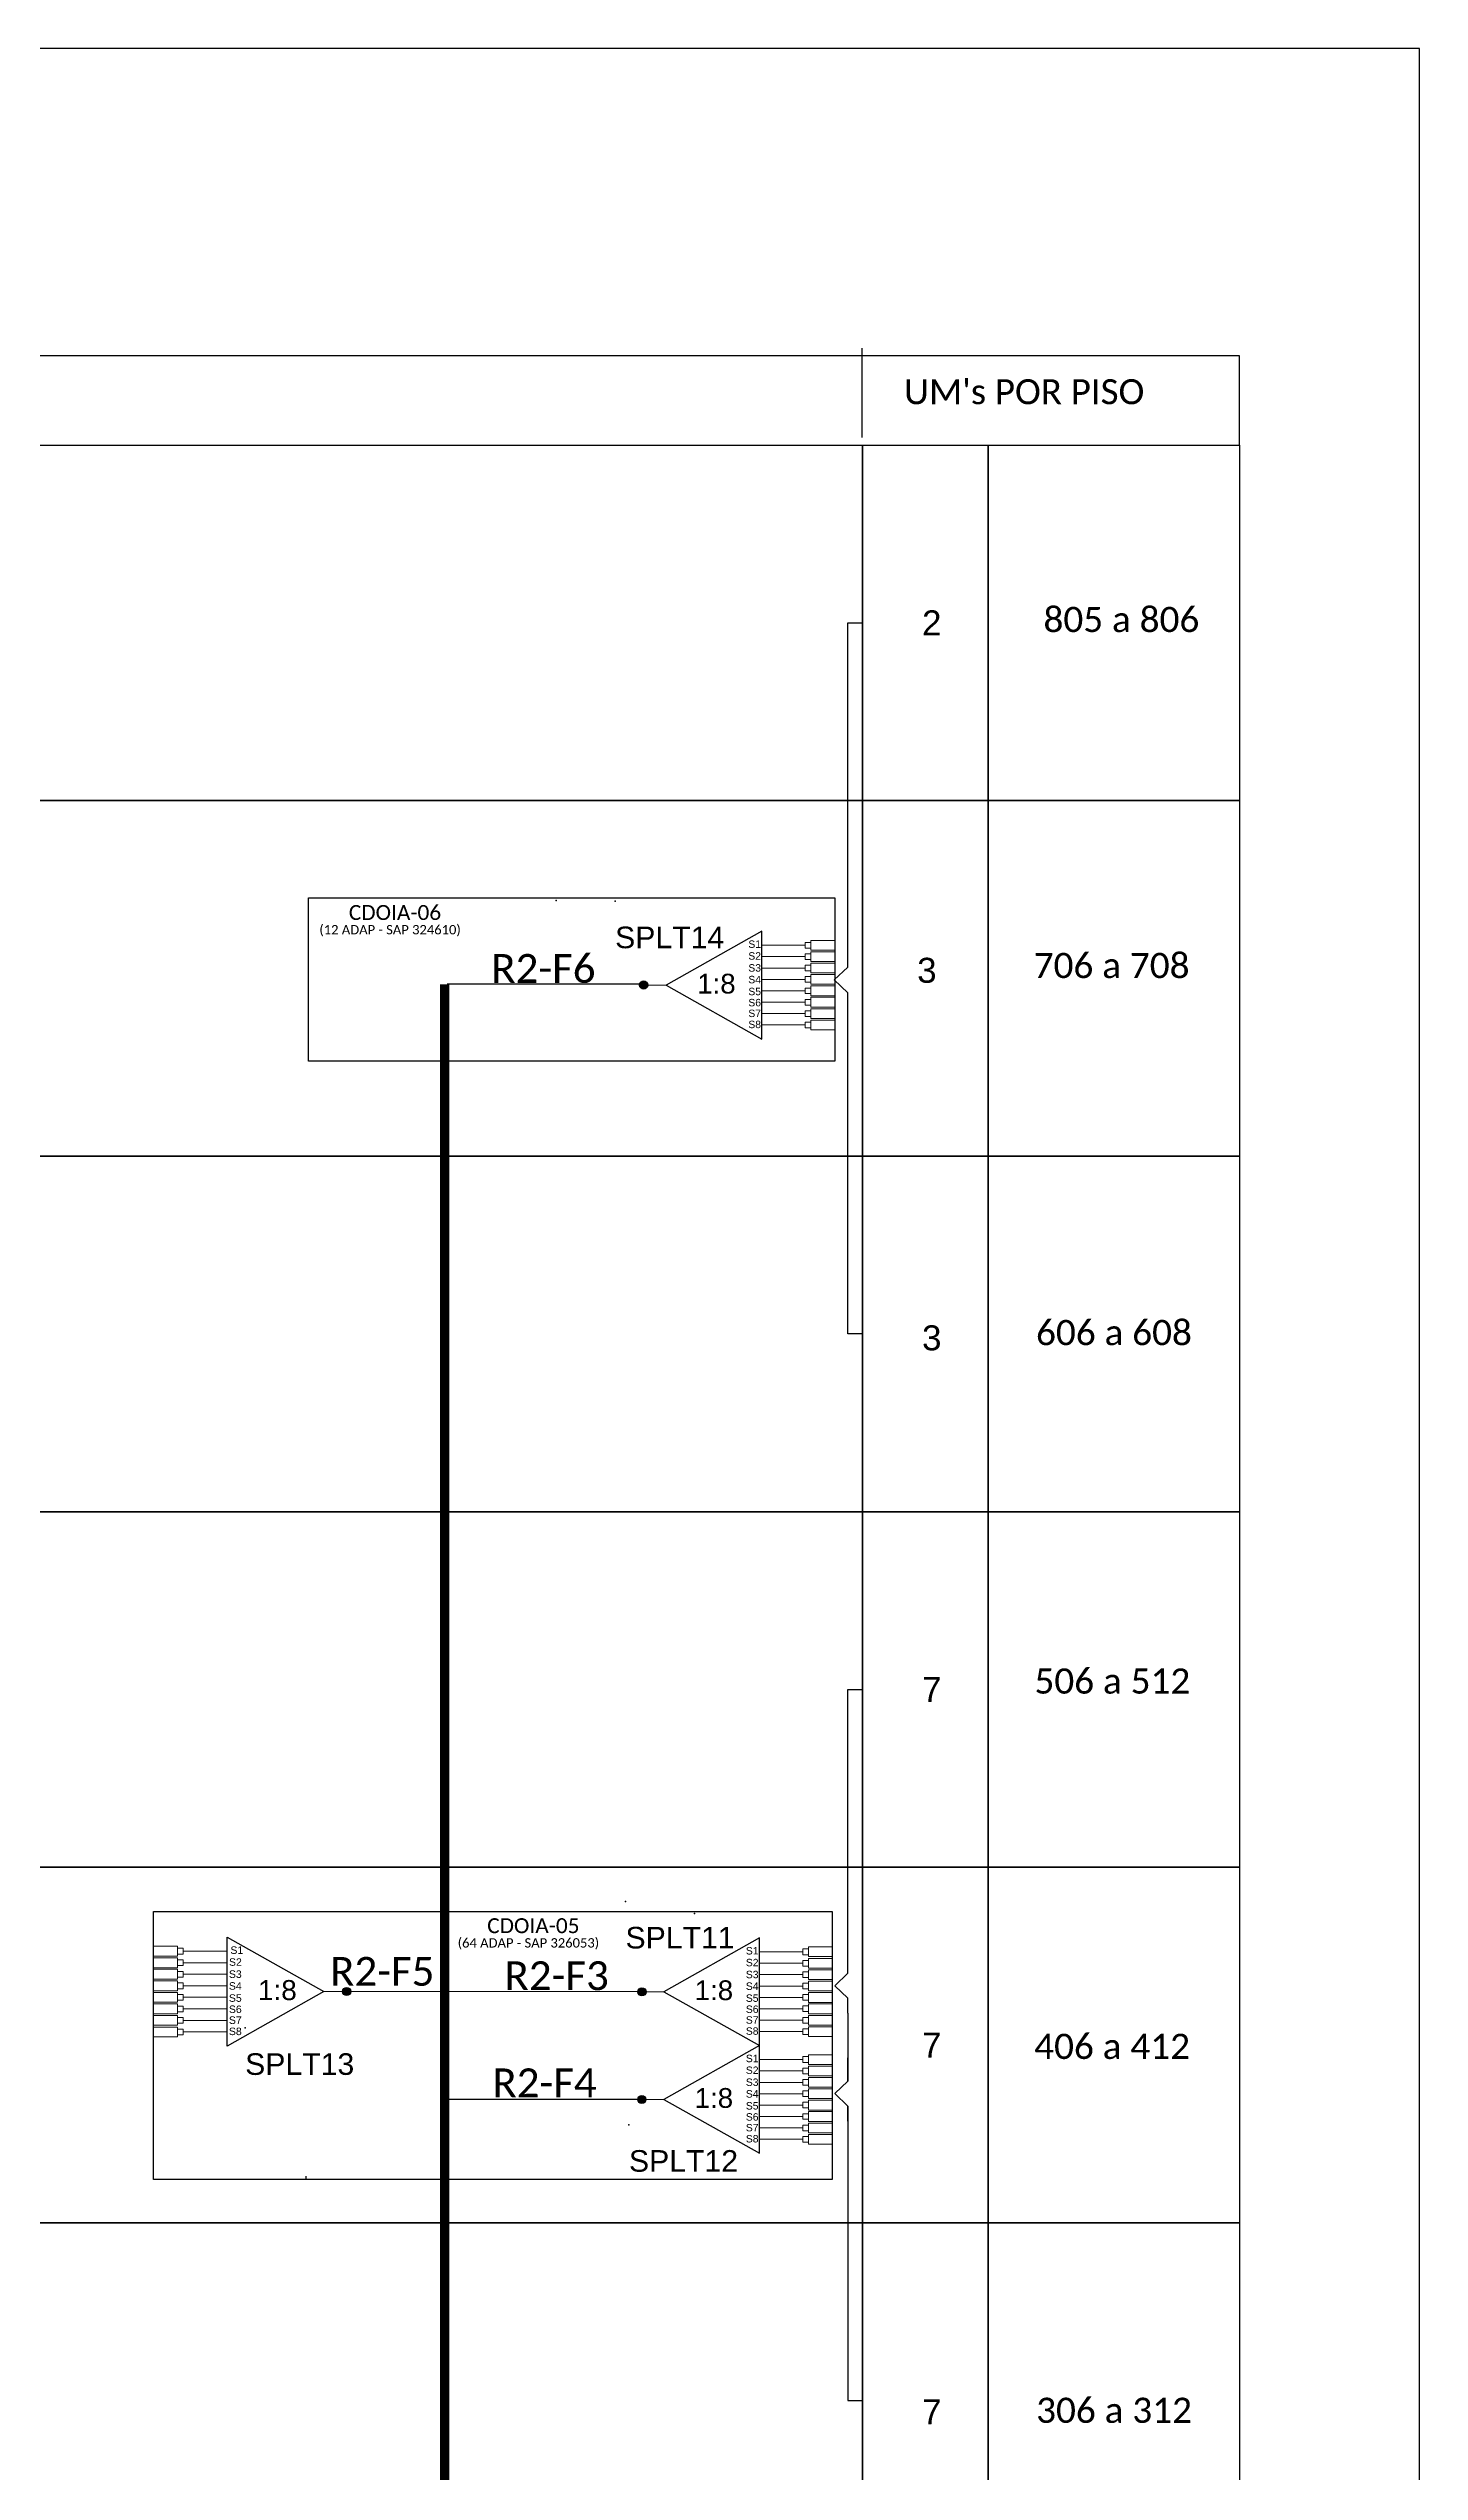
# Model space of a CAD drawing. Header units: metres. Extents: x -0.4 to 58.6, y 1.4 to 43.1.
# Drawn here: x 53.66 to 58.65, y 34.32 to 43.15 of the extents above; entities that cross this region are included whole.
import ezdxf
from ezdxf.enums import TextEntityAlignment as Align

# ---------------------------------------------------------------- set-up
doc = ezdxf.new("R2010")
doc.units = ezdxf.units.M
doc.styles.add('ARIAL', font='arial.ttf')
doc.styles.add('WMF-Calibri0', font='calibri.ttf')

# ---------------------------------------------------------------- blocks, each defined once
blk = doc.blocks.new('SPLT_1-8_SC-APC')
at = {"color": 1}
blk.add_lwpolyline([(-7.37, -2.1), (-17.04, -7.55), (-7.37, -13), (-7.37, -2.1)], dxfattribs=at)
at = {"color": 3, "lineweight": 0}
for points in [[(-2.99, -3.51), (-7.37, -3.51)], [(-7.37, -4.66), (-2.99, -4.66)], [(-2.41, -3.02), (-2.41, -4)], [(-2.41, -3.02), (0, -3.02)], [(-2.41, -4), (0, -4)], [(-2.41, -4.17), (-2.41, -5.16)], [(-2.41, -4.17), (0, -4.17)], [(-7.37, -5.82), (-2.99, -5.82)], [(-7.37, -6.97), (-2.99, -6.97)], [(-2.41, -5.16), (0, -5.16)], [(-2.41, -5.32), (-2.41, -6.31)], [(-2.41, -5.32), (0, -5.32)], [(-2.41, -6.31), (0, -6.31)], [(-2.41, -6.48), (-2.41, -7.46)], [(-2.41, -6.48), (0, -6.48)], [(-7.37, -8.12), (-2.99, -8.12)], [(-7.37, -9.28), (-2.99, -9.28)], [(-2.41, -7.46), (0, -7.46)], [(-2.41, -7.63), (-2.41, -8.62)], [(-2.41, -7.63), (0, -7.63)], [(-2.41, -8.62), (0, -8.62)], [(-2.41, -8.78), (-2.41, -9.77)], [(-2.41, -8.78), (0, -8.78)], [(-2.41, -9.77), (0, -9.77)], [(-7.37, -10.43), (-2.99, -10.43)], [(-7.37, -11.58), (-2.99, -11.58)], [(-2.41, -9.94), (-2.41, -10.92)], [(-2.41, -9.94), (0, -9.94)], [(-2.41, -10.92), (0, -10.92)], [(-2.41, -11.09), (-2.41, -12.08)], [(-2.41, -11.09), (0, -11.09)], [(-2.41, -12.08), (0, -12.08)]]:
    blk.add_lwpolyline(points, dxfattribs=at)
for points in [[(-2.99, -3.22), (-2.41, -3.22), (-2.41, -3.8), (-2.99, -3.8)], [(-2.99, -4.38), (-2.41, -4.38), (-2.41, -4.95), (-2.99, -4.95)], [(-2.99, -5.53), (-2.41, -5.53), (-2.41, -6.1), (-2.99, -6.1)], [(-2.99, -6.68), (-2.41, -6.68), (-2.41, -7.26), (-2.99, -7.26)], [(-2.99, -7.84), (-2.41, -7.84), (-2.41, -8.41), (-2.99, -8.41)], [(-2.99, -8.99), (-2.41, -8.99), (-2.41, -9.56), (-2.99, -9.56)], [(-2.99, -10.14), (-2.41, -10.14), (-2.41, -10.72), (-2.99, -10.72)], [(-2.99, -11.3), (-2.41, -11.3), (-2.41, -11.87), (-2.99, -11.87)]]:
    blk.add_lwpolyline(points, close=True, dxfattribs=at)
at = {"color": 1, "lineweight": 0}
blk.add_lwpolyline([(-17.04, -7.55), (-19.26, -7.55)], dxfattribs=at)
at = {"color": 1, "style": 'ARIAL'}
for s, height, p in [('S1', 0.75, (-8.74, -3.78)), ('S2', 0.75, (-8.74, -4.97)), ('1:8', 2, (-13.91, -8.4)), ('S3', 0.75, (-8.74, -6.18)), ('S4', 0.75, (-8.74, -7.36)), ('S5', 0.75, (-8.74, -8.57)), ('S6', 0.75, (-8.74, -9.69)), ('S7', 0.75, (-8.74, -10.78)), ('S8', 0.75, (-8.74, -11.9))]:
    blk.add_text(s, height=height, dxfattribs=at).set_placement(p)
blk = doc.blocks.new('SPLITTER_')
blk.add_point((0, 0))
at = {"style": 'ARIAL', "flags": 4}
blk.add_attdef('SPLT', (0, -3.26), '', height=1.5, dxfattribs=at)
blk = doc.blocks.new('A$C415C251F')
at = {"color": 3}
blk.add_point((0, 0), dxfattribs=at)
blk = doc.blocks.new('LEG_CDOIA8_C-SPLT_DIR')
at = {"color": 3}
blk.add_blockref('A$C415C251F', (0, 0), dxfattribs=at)
at = {"color": 1, "style": 'WMF-Calibri0', "flags": 4}
blk.add_attdef('CDO', (-26.84, -2.61), '', height=2, dxfattribs=at)
blk.add_attdef('MODELO', text='', height=1.5, dxfattribs=at).set_placement((-22.23, -4.54), align=Align.CENTER)
at = {"style": 'ARIAL', "flags": 4}
blk.add_attdef('SPLITAGEM', text='', height=1.5, dxfattribs=at).set_placement((-18.36, -12.59), align=Align.CENTER)
blk = doc.blocks.new('SPLT_1-8_SC-APC_ESQ')
at = {"color": 1}
blk.add_lwpolyline([(7.37, -2.1), (17.04, -7.55), (7.37, -13), (7.37, -2.1)], dxfattribs=at)
at = {"color": 3, "lineweight": 0}
for points in [[(2.41, -3.02), (0, -3.02)], [(2.41, -4), (0, -4)], [(2.41, -4.17), (0, -4.17)], [(2.41, -3.02), (2.41, -4)], [(2.41, -4.17), (2.41, -5.16)], [(2.99, -3.51), (7.37, -3.51)], [(7.37, -4.66), (2.99, -4.66)], [(2.41, -5.16), (0, -5.16)], [(2.41, -5.32), (0, -5.32)], [(2.41, -6.31), (0, -6.31)], [(2.41, -6.48), (0, -6.48)], [(2.41, -5.32), (2.41, -6.31)], [(2.41, -6.48), (2.41, -7.46)], [(7.37, -5.82), (2.99, -5.82)], [(7.37, -6.97), (2.99, -6.97)], [(2.41, -7.46), (0, -7.46)], [(2.41, -7.63), (0, -7.63)], [(2.41, -8.62), (0, -8.62)], [(2.41, -8.78), (0, -8.78)], [(2.41, -7.63), (2.41, -8.62)], [(2.41, -8.78), (2.41, -9.77)], [(7.37, -8.12), (2.99, -8.12)], [(7.37, -9.28), (2.99, -9.28)], [(2.41, -9.77), (0, -9.77)], [(2.41, -9.94), (0, -9.94)], [(2.41, -10.92), (0, -10.92)], [(2.41, -11.09), (0, -11.09)], [(2.41, -12.08), (0, -12.08)], [(2.41, -9.94), (2.41, -10.92)], [(2.41, -11.09), (2.41, -12.08)], [(7.37, -10.43), (2.99, -10.43)], [(7.37, -11.58), (2.99, -11.58)]]:
    blk.add_lwpolyline(points, dxfattribs=at)
for points in [[(2.99, -3.22), (2.41, -3.22), (2.41, -3.8), (2.99, -3.8)], [(2.99, -4.38), (2.41, -4.38), (2.41, -4.95), (2.99, -4.95)], [(2.99, -5.53), (2.41, -5.53), (2.41, -6.1), (2.99, -6.1)], [(2.99, -6.68), (2.41, -6.68), (2.41, -7.26), (2.99, -7.26)], [(2.99, -7.84), (2.41, -7.84), (2.41, -8.41), (2.99, -8.41)], [(2.99, -8.99), (2.41, -8.99), (2.41, -9.56), (2.99, -9.56)], [(2.99, -10.14), (2.41, -10.14), (2.41, -10.72), (2.99, -10.72)], [(2.99, -11.3), (2.41, -11.3), (2.41, -11.87), (2.99, -11.87)]]:
    blk.add_lwpolyline(points, close=True, dxfattribs=at)
at = {"color": 1, "lineweight": 0}
blk.add_lwpolyline([(17.04, -7.55), (19.26, -7.55)], dxfattribs=at)
at = {"color": 1, "style": 'ARIAL'}
for s, height, p in [('S2', 0.75, (7.56, -4.97)), ('S1', 0.75, (7.7, -3.78)), ('S3', 0.75, (7.55, -6.18)), ('S4', 0.75, (7.55, -7.36)), ('1:8', 2, (10.45, -8.4)), ('S5', 0.75, (7.55, -8.57)), ('S6', 0.75, (7.55, -9.69)), ('S7', 0.75, (7.55, -10.78)), ('S8', 0.75, (7.55, -11.9))]:
    blk.add_text(s, height=height, dxfattribs=at).set_placement(p)

msp = doc.modelspace()

# ---------------------------------------------------------------- hatches: boundary and pattern name
h = msp.add_hatch(color=3)
h.dxf.hatch_style = 1
edge = h.paths.add_edge_path()
edge.add_arc((55.8242, 39.7342), 0.0149, 0, 360)
h = msp.add_hatch(color=3)
h.dxf.hatch_style = 1
edge = h.paths.add_edge_path()
edge.add_arc((54.743, 36.069), 0.0149, 0, 360)
h = msp.add_hatch(color=3)
h.dxf.hatch_style = 1
edge = h.paths.add_edge_path()
edge.add_arc((55.8176, 36.0677), 0.0149, 0, 360)
h = msp.add_hatch(color=3)
h.dxf.hatch_style = 1
edge = h.paths.add_edge_path()
edge.add_arc((55.8174, 35.6755), 0.0149, 0, 360)

# ---------------------------------------------------------------- linework, layer by layer
for p, q in [((42.7315, 41.7009), (56.6207, 41.7009)), ((42.7315, 41.7009), (56.6207, 41.7009)), ((56.6207, 41.7009), (56.6207, 40.406)), ((42.7315, 40.406), (56.6207, 40.406)), ((56.6207, 40.406), (42.7315, 40.406)), ((56.6207, 40.406), (56.6207, 39.1111)), ((56.6207, 39.1111), (42.7315, 39.1111)), ((42.7315, 39.1111), (56.6207, 39.1111)), ((56.6207, 39.1111), (56.6207, 37.8162)), ((56.6207, 37.8162), (42.7315, 37.8162)), ((42.7315, 37.8162), (56.6207, 37.8162)), ((56.6207, 37.8162), (56.6207, 36.5214)), ((56.6207, 36.5214), (42.7315, 36.5214)), ((42.7315, 36.5214), (56.6207, 36.5214)), ((56.6207, 36.5214), (56.6207, 35.2265)), ((56.6207, 35.2265), (42.7315, 35.2265))]:
    msp.add_line(p, q)
at = {"color": 7}
msp.add_lwpolyline([(-0.3898, 1.4464), (58.6484, 1.4464), (58.6484, 43.1452), (-0.3898, 43.1452)], close=True, dxfattribs=at)
for points in [[(42.7315, 41.7009), (57.9936, 41.7009), (57.9936, 42.0261), (42.7315, 42.0261), (42.7315, 42.0261), (42.7315, 41.8635)], [(56.62, 41.7285), (56.62, 42.0538)]]:
    msp.add_lwpolyline(points)
for points in [[(56.6207, 41.7009), (57.0783, 41.7009), (57.0783, 40.406), (56.6207, 40.406)], [(57.0783, 41.7009), (57.9936, 41.7009), (57.9936, 40.406), (57.0783, 40.406)], [(56.6207, 40.406), (57.0783, 40.406), (57.0783, 39.1111), (56.6207, 39.1111)], [(57.0783, 40.406), (57.9936, 40.406), (57.9936, 39.1111), (57.0783, 39.1111)], [(56.6207, 39.1111), (57.0783, 39.1111), (57.0783, 37.8162), (56.6207, 37.8162)], [(57.0783, 39.1111), (57.9936, 39.1111), (57.9936, 37.8162), (57.0783, 37.8162)], [(56.6207, 37.8162), (57.0783, 37.8162), (57.0783, 36.5214), (56.6207, 36.5214)], [(57.0783, 37.8162), (57.9936, 37.8162), (57.9936, 36.5214), (57.0783, 36.5214)], [(56.6207, 36.5214), (57.0783, 36.5214), (57.0783, 35.2265), (56.6207, 35.2265)], [(57.0783, 36.5214), (57.9936, 36.5214), (57.9936, 35.2265), (57.0783, 35.2265)], [(42.7315, 35.2265), (56.6207, 35.2265), (56.6207, 33.9316), (42.7315, 33.9316)], [(56.6207, 35.2265), (57.0783, 35.2265), (57.0783, 33.9316), (56.6207, 33.9316)], [(57.0783, 35.2265), (57.9936, 35.2265), (57.9936, 33.9316), (57.0783, 33.9316)]]:
    msp.add_lwpolyline(points, close=True)
at = {"color": 3}
for points in [[(56.6207, 38.4637), (56.5667, 38.4637), (56.5667, 39.7058), (56.5179, 39.7528), (56.5667, 39.7998), (56.5667, 41.0535), (56.6207, 41.0535)], [(56.5667, 36.178), (56.5667, 37.1688), (56.6207, 37.1688)], [(56.5667, 35.9903), (56.5667, 36.0449), (56.5197, 36.0901), (56.5667, 36.1354), (56.5667, 36.2206)], [(56.5667, 35.9903), (56.5667, 35.7423)], [(56.5667, 35.5973), (56.5667, 35.6518), (56.5197, 35.6971), (56.5667, 35.7423), (56.5667, 35.8276)], [(56.5667, 35.6518), (56.5667, 34.579), (56.6207, 34.579)]]:
    msp.add_lwpolyline(points, dxfattribs=at)
at = {"color": 1}
msp.add_lwpolyline([(54.6044, 40.0517), (56.5197, 40.0517), (56.5197, 39.4575), (54.6044, 39.4575)], close=True, dxfattribs=at)
at = {"color": 6, "const_width": 0.0346}
msp.add_lwpolyline([(55.0994, 31.7774), (55.0994, 39.737)], dxfattribs=at)
at = {"color": 6}
for points in [[(55.824, 39.737), (55.1085, 39.737)], [(55.8172, 36.0683), (54.7408, 36.069)], [(55.8172, 35.676), (55.1017, 35.676)]]:
    msp.add_lwpolyline(points, dxfattribs=at)
at = {"color": 1}
for points in [[(54.5954, 35.3844), (54.0391, 35.3844), (54.0391, 36.3607), (54.5954, 36.3607)], [(54.5954, 36.3607), (56.5106, 36.3607), (56.5106, 35.3844), (54.5954, 35.3844), (54.5954, 35.3961)]]:
    msp.add_lwpolyline(points, dxfattribs=at)
at = {"color": 3}
for centre in [(55.8242, 39.7342), (54.743, 36.069), (55.8176, 36.0677), (55.8174, 35.6755)]:
    msp.add_circle(centre, 0.0149, dxfattribs=at)

# ---------------------------------------------------------------- block references
ref = msp.add_blockref('LEG_CDOIA8_C-SPLT_DIR', (55.5056, 40.0423), dxfattribs=dict(at, xscale=0.02720606616, yscale=0.02720606616, zscale=0.02720606616))
ref.add_attrib('CDO', 'CDOIA-06', (54.7508, 39.9713), dxfattribs={"color": 1, "height": 0.05441, "style": 'WMF-Calibri0'})
ref.add_attrib('MODELO', '(12 ADAP - SAP 324610)', dxfattribs={"color": 1, "height": 0.034008, "style": 'WMF-Calibri0'}).set_placement((54.9008, 39.9189), align=Align.CENTER)
ref = msp.add_blockref('SPLITTER_', (55.72, 40.0396), dxfattribs=dict(xscale=0.05246884188000001, yscale=0.05246884188000001, zscale=0.05246884188000001))
ref.add_attrib('SPLT', 'SPLT14', (55.72, 39.8685), dxfattribs={"height": 0.0787, "style": 'ARIAL'})
at = {"color": 3, "xscale": 0.03600000000000819, "yscale": 0.03600000000000819, "zscale": 0.03600000000000819}
for p in [(56.5197, 40.0058), (56.5106, 36.3399), (56.5106, 35.9477)]:
    msp.add_blockref('SPLT_1-8_SC-APC', p, dxfattribs=at)
ref = msp.add_blockref('SPLITTER_', (55.7579, 36.3969), dxfattribs=dict(xscale=0.05246884188000001, yscale=0.05246884188000001, zscale=0.05246884188000001))
ref.add_attrib('SPLT', 'SPLT11', (55.7579, 36.2257), dxfattribs={"height": 0.0787, "style": 'ARIAL'})
at = {"color": 3}
ref = msp.add_blockref('LEG_CDOIA8_C-SPLT_DIR', (56.0093, 36.3525), dxfattribs=dict(at, xscale=0.02720606616, yscale=0.02720606616, zscale=0.02720606616))
ref.add_attrib('CDO', 'CDOIA-05', (55.2545, 36.2815), dxfattribs={"color": 1, "height": 0.05441, "style": 'WMF-Calibri0'})
ref.add_attrib('MODELO', '(64 ADAP - SAP 326053)', dxfattribs={"color": 1, "height": 0.034008, "style": 'WMF-Calibri0'}).set_placement((55.4044, 36.2291), align=Align.CENTER)
at = {"xscale": 0.03642807168000829, "yscale": 0.03642807168000829, "zscale": 0.03642807168000001}
msp.add_blockref('SPLT_1-8_SC-APC_ESQ', (54.0391, 36.3437), dxfattribs=at)
ref = msp.add_blockref('SPLITTER_', (54.3732, 35.9366), dxfattribs=dict(xscale=0.05246884188000001, yscale=0.05246884188000001, zscale=0.05246884188000001))
ref.add_attrib('SPLT', 'SPLT13', (54.3732, 35.7654), dxfattribs={"height": 0.0787, "style": 'ARIAL'})
ref = msp.add_blockref('SPLITTER_', (55.7705, 35.5837), dxfattribs=dict(xscale=0.05246884188000001, yscale=0.05246884188000001, zscale=0.05246884188000001))
ref.add_attrib('SPLT', 'SPLT12', (55.7705, 35.4126), dxfattribs={"height": 0.0787, "style": 'ARIAL'})

# ---------------------------------------------------------------- texts
at = {"color": 0, "style": 'WMF-Calibri0'}
msp.add_text("UM's POR PISO", height=0.090956, dxfattribs=at).set_placement((56.7716, 41.8497))
at = {"style": 'WMF-Calibri0'}
for s, p in [('805 a 806', (57.2795, 41.0199)), ('706 a 708', (57.2438, 39.7598)), ('606 a 608', (57.2524, 38.423)), ('506 a 512', (57.2466, 37.1539)), ('406 a 412', (57.2457, 35.8234)), ('306 a 312', (57.2527, 34.4981))]:
    msp.add_text(s, height=0.09163, dxfattribs=at).set_placement(p)
at = {"color": 6, "style": 'WMF-Calibri0'}
for s, p in [('R2-F6', (55.269, 39.7424)), ('R2-F5', (54.6823, 36.0899)), ('R2-F3', (55.3172, 36.0741)), ('R2-F4', (55.2731, 35.6839))]:
    msp.add_text(s, height=0.10494, dxfattribs=at).set_placement(p)
at = {"style": 'ARIAL', "flags": 12}
for tag, p in [('2', (56.8728, 41.0535)), ('3', (56.855, 39.7881)), ('3', (56.8728, 38.4496)), ('7', (56.8728, 37.1688)), ('7', (56.8728, 35.8739)), ('7', (56.8728, 34.538))]:
    msp.add_attdef(tag, text='XX', height=0.09096, dxfattribs=at).set_placement(p, align=Align.MIDDLE_CENTER)

doc.saveas('drawing.dxf')
